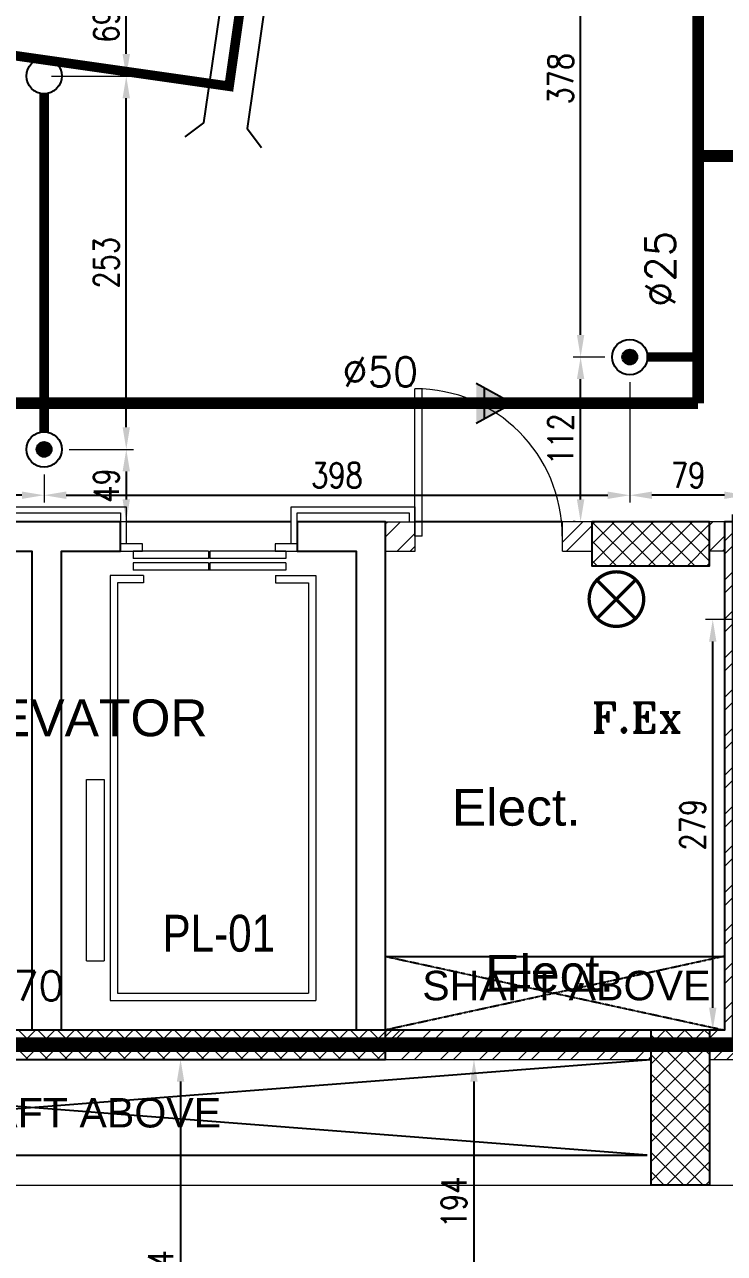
# Model space of a CAD drawing. Header units: inches. Extents: x 1355305 to 1448369, y 326920 to 386626.
# Drawn here: x 1386821 to 1391571, y 348243 to 356583 of the extents above; entities that cross this region are included whole.
import ezdxf
from ezdxf.enums import TextEntityAlignment as Align

# ---------------------------------------------------------------- set-up
doc = ezdxf.new("R2010")
doc.units = ezdxf.units.IN
doc.header["$MEASUREMENT"] = 0
doc.linetypes.add('DASHED2', pattern=[9.525, 6.35, -3.175])
doc.linetypes.add('HIDDEN', pattern=[9.525, 6.35, -3.175])
for name, color, linetype, lineweight in [('A-BLOCK', 43, 'Continuous', 13), ('A-DOOR', 10, 'Continuous', 15), ('A-ELEVATOR', 54, 'Continuous', 5), ('A-HATCH CONCRETE', 254, 'Continuous', 5), ('A-LEASING LINE', 7, 'DASHED2', 9), ('A-WALL CLADDING', 44, 'Continuous', 5), ('escape route', 8, 'HIDDEN', 15), ('wall hatch', 252, 'Continuous', 0)]:
    doc.layers.add(name, color=color, linetype=linetype, lineweight=lineweight)
for name, color, linetype in [('A-TEXT', 3, 'Continuous'), ('DIM2', 222, 'Continuous'), ('DR ARROW', 6, 'Continuous'), ('DR-TEXT', 181, 'Continuous'), ('FFNEW', 252, 'Continuous'), ('FIRE MAIN PIPE', 7, 'Continuous'), ('FP-PIPE', 4, 'Continuous'), ('P-FIRE-SPR', 6, 'Continuous'), ('P-FIRE-TXT', 181, 'Continuous'), ('S-COL', 210, 'Continuous'), ('SHAFT', 7, 'Continuous'), ('SLEEVE', 2, 'Continuous'), ('SPR..', 3, 'Continuous'), ('TAXT', 3, 'Continuous'), ('TEXT', 181, 'Continuous')]:
    doc.layers.add(name, color=color, linetype=linetype)
doc.styles.add('ARIAL', font='ARIALN.TTF')
doc.styles.add('MECH', font='romans.shx')
doc.styles.add('ROMANS', font='romans__.ttf', dxfattribs={"width": 0.8})
doc.styles.add('ROMANT', font='ROMANT.shx')
doc.styles.add('style1', font='arial.ttf')
doc.dimstyles.new('GRAND CINEMA', dxfattribs={"dimtxt": 180, "dimasz": 150, "dimexe": 0.18, "dimexo": 0.06, "dimgap": 100, "dimtad": 1, "dimdec": 0, "dimlfac": 0.1, "dimzin": 1, "dimdsep": 46, "dimtxsty": 'MECH', "dimcen": 0.09, "dimdle": 0.2, "dimclrd": 222, "dimclre": 222, "dimclrt": 3, "dimadec": 0, "dimazin": 0, "dimtfac": 1, "dimtdec": 0, "dimtix": 1, "dimtmove": 2, "dimatfit": 3, "dimfxl": 1, "dimtolj": 1, "dimtzin": 0, "dimlwd": -1, "dimarcsym": 0})

# ---------------------------------------------------------------- blocks, each defined once
blk = doc.blocks.new('SEDRGFE')
at = {"layer": 'A-HATCH CONCRETE'}
h = blk.add_hatch(dxfattribs=at)
h.set_pattern_fill('ANSI37', color=250, scale=750)
h.set_pattern_definition([(45, (1341716.94, 266100.535), (-66.29126, 66.29126), []), (135, (1341716.94, 266100.535), (-66.29126, -66.29126), [])])
h.paths.add_polyline_path([(1370810.5, 683737.6), (1371210.5, 683737.6), (1371210.5, 684787.6), (1370810.5, 684787.6)])
at = {"layer": 'wall hatch', "ltscale": 500}
h = blk.add_hatch(dxfattribs=at)
h.set_pattern_fill('ANSI32', color=250, scale=500)
h.set_pattern_definition([(45, (1341716.92, 266100.51), (-132.58252, 132.58252), []), (45, (1341805.3, 266100.51), (-132.58252, 132.58252), [])])
h.paths.add_polyline_path([(1370809.8, 684787.6), (1371205.1, 684787.6), (1369009.8, 684787.6), (1369009.8, 684587.6), (1370809.8, 684587.6)])
h.paths.add_polyline_path([(1371310.5, 688237.6), (1371310.5, 684787.6), (1371210.5, 684787.6), (1371210.5, 684587.6), (1371460.5, 684587.6), (1371460.5, 688237.6)])
at = {"color": 250, "linetype": 'Continuous', "ltscale": 100}
blk.add_lwpolyline([(1389809.8, 674587.6), (1389809.8, 680290.5), (1389609.8, 680287.6), (1388060.2, 680287.6), (1388060.2, 686287.6), (1384199.6, 686287.6), (1384199.6, 693088.7), (1385203, 692941.6), (1385236.3, 693138.9), (1385780.3, 696950.3), (1386823.1, 704255.8), (1386865.5, 704552.8), (1351200.3, 709613.1), (1350433.7, 697904.1), (1372210.6, 694796), (1372208.8, 688237.4), (1371310.5, 688237.4), (1371310.5, 688037.6), (1371310.5, 684787.6), (1363260.4, 684787.6), (1363260.4, 684587.6), (1363260.4, 674587.6), (1389809.8, 674587.6)], dxfattribs=at)
at = {"layer": 'A-BLOCK', "color": 250, "ltscale": 100}
for p, q in [((1369009.8, 684787.6), (1371310.5, 684787.6)), ((1369010.5, 684587.6), (1370810.5, 684587.6)), ((1371210.5, 684587.6), (1371460.5, 684587.6))]:
    blk.add_line(p, q, dxfattribs=at)
at = {"layer": 'A-HATCH CONCRETE', "color": 250, "linetype": 'Continuous'}
for p, q in [((1366585.9, 684587.6), (1366385.9, 684787.6)), ((1366433.9, 684587.6), (1366633.9, 684787.6)), ((1366718.5, 684587.6), (1366518.5, 684787.6)), ((1366566.5, 684587.6), (1366766.5, 684787.6)), ((1366851, 684587.6), (1366651, 684787.6)), ((1366699, 684587.6), (1366899, 684787.6)), ((1366983.6, 684587.6), (1366783.6, 684787.6)), ((1366831.6, 684587.6), (1367031.6, 684787.6)), ((1367116.2, 684587.6), (1366916.2, 684787.6)), ((1366964.2, 684587.6), (1367164.2, 684787.6)), ((1367248.8, 684587.6), (1367048.8, 684787.6)), ((1367096.8, 684587.6), (1367296.8, 684787.6)), ((1367381.4, 684587.6), (1367181.4, 684787.6)), ((1367229.4, 684587.6), (1367429.4, 684787.6)), ((1367514, 684587.6), (1367314, 684787.6)), ((1367362, 684587.6), (1367562, 684787.6)), ((1367646.5, 684587.6), (1367446.5, 684787.6)), ((1367494.5, 684587.6), (1367694.5, 684787.6)), ((1367779.1, 684587.6), (1367579.1, 684787.6)), ((1367627.1, 684587.6), (1367827.1, 684787.6)), ((1367911.7, 684587.6), (1367711.7, 684787.6)), ((1367759.7, 684587.6), (1367959.7, 684787.6)), ((1368044.3, 684587.6), (1367844.3, 684787.6)), ((1367892.3, 684587.6), (1368092.3, 684787.6)), ((1368176.9, 684587.6), (1367976.9, 684787.6)), ((1368024.9, 684587.6), (1368224.9, 684787.6)), ((1368309.5, 684587.6), (1368109.5, 684787.6)), ((1368157.4, 684587.6), (1368357.4, 684787.6)), ((1368442, 684587.6), (1368242, 684787.6)), ((1368290, 684587.6), (1368490, 684787.6)), ((1368574.6, 684587.6), (1368374.6, 684787.6)), ((1368422.6, 684587.6), (1368622.6, 684787.6)), ((1368707.2, 684587.6), (1368507.2, 684787.6)), ((1368555.2, 684587.6), (1368755.2, 684787.6)), ((1368839.8, 684587.6), (1368639.8, 684787.6)), ((1368687.8, 684587.6), (1368887.8, 684787.6)), ((1368972.4, 684587.6), (1368772.4, 684787.6)), ((1368820.4, 684587.6), (1369010.5, 684777.7)), ((1369010.5, 684682), (1368904.9, 684787.6)), ((1368952.9, 684587.6), (1369010.5, 684645.1))]:
    blk.add_line(p, q, dxfattribs=at)
at = {"layer": 'escape route', "color": 250, "ltscale": 0.5}
blk.add_line((1363524.6, 683734), (1381474.6, 683734), dxfattribs=at)
at = {"layer": 'S-COL', "color": 250}
for points in [[(1363260.4, 684587.6), (1369010.5, 684587.6), (1369010.5, 684787.6)], [(1366610.5, 684787.6), (1366610.5, 684787.6), (1364610.5, 684787.6)], [(1368810.5, 684787.6), (1368810.5, 684787.6), (1366810.5, 684787.6)]]:
    blk.add_lwpolyline(points, dxfattribs=at)
blk.add_lwpolyline([(1370810.5, 683737.6), (1371210.5, 683737.6), (1371210.5, 684787.6), (1370810.5, 684787.6)], close=True, dxfattribs=at)
at = {"layer": 'SHAFT', "color": 250, "ltscale": 0.5}
for p, q in [((1363260.4, 684003.4), (1370810.5, 684587.6)), ((1370785.5, 683937.6), (1363260.4, 684521.6)), ((1363260.4, 683937.6), (1370785.5, 683937.6))]:
    blk.add_line(p, q, dxfattribs=at)
at = {"layer": 'TAXT', "color": 250, "ltscale": 100, "style": 'style1'}
blk.add_text('SHAFT ABOVE', height=200, dxfattribs=at).set_placement((1365939.3, 684126.2))
blk.add_text('SHAFT ABOVE', height=200, dxfattribs=at).set_placement((1365939.3, 684126.2))
blk = doc.blocks.new('SWGDCSTHYTD')
at = {"layer": 'A-HATCH CONCRETE'}
h = blk.add_hatch(dxfattribs=at)
h.set_pattern_fill('ANSI37', color=254, scale=750)
h.set_pattern_definition([(45, (1361977.67, -12529.21), (-66.29126, 66.29126), []), (135, (1361977.67, -12529.21), (-66.29126, -66.29126), [])])
h.paths.add_polyline_path([(1390670.6, 409607.8), (1390670.6, 409307.8), (1391470.6, 409307.8), (1391470.6, 409607.8)])
at = {"color": 254, "linetype": 'Continuous', "ltscale": 100}
blk.add_lwpolyline([(1410070.6, 395957.8), (1410070.6, 401660.7), (1409870.6, 401657.8), (1408321, 401657.8), (1408321, 407657.8), (1404460.3, 407657.8), (1404460.3, 414459), (1405463.7, 414311.9), (1405497, 414509.2), (1406041, 418320.5), (1407083.9, 425626.1), (1407126.2, 425923.1), (1371461, 430983.4), (1370694.5, 419274.3), (1392471.3, 416166.3), (1392469.5, 409607.7), (1391571.2, 409607.7), (1391571.2, 409407.8), (1391571.2, 406157.8), (1383521.2, 406157.8), (1383521.2, 405957.8), (1383521.2, 395957.8), (1410070.6, 395957.8)], dxfattribs=at)
at = {"layer": 'A-BLOCK', "color": 254, "ltscale": 100}
for p, q in [((1389271.2, 409607.8), (1389470.6, 409607.8)), ((1389470.6, 409607.8), (1389470.6, 409407.8)), ((1391721.2, 409607.8), (1390470.6, 409607.8)), ((1390470.6, 409607.8), (1390470.6, 409407.8)), ((1389271.2, 409407.8), (1389471.3, 409407.8)), ((1389271.2, 409407.8), (1389470.6, 409407.8)), ((1390471.3, 409407.8), (1390670.6, 409407.8)), ((1391571.2, 409407.8), (1391469.9, 409407.8)), ((1389270.6, 406157.8), (1391571.2, 406157.8))]:
    blk.add_line(p, q, dxfattribs=at)
at = {"layer": 'A-DOOR', "color": 254}
for p, q in [((1389470.6, 409510.2), (1389470.6, 410510.2)), ((1389470.6, 409510.2), (1389470.6, 410510.2)), ((1389520.6, 409510.2), (1389520.6, 410510.2)), ((1389520.6, 409510.2), (1389520.6, 410510.2)), ((1389520.6, 409510.2), (1389470.6, 409510.2))]:
    blk.add_line(p, q, dxfattribs=at)
blk.add_arc((1389470.6, 409510.2), 1000, 0, 90, dxfattribs=at)
at = {"layer": 'A-ELEVATOR', "color": 254}
for p, q in [((1388069.5, 409407.8), (1387558.5, 409407.8)), ((1387558.5, 409407.8), (1387558.5, 409357.8)), ((1388069.5, 409407.8), (1387558.5, 409407.8)), ((1387558.5, 409407.8), (1387558.5, 409357.8)), ((1388069.5, 409407.8), (1387558.5, 409407.8)), ((1387558.5, 409407.8), (1387558.5, 409357.8)), ((1388069.5, 409407.8), (1387558.5, 409407.8)), ((1387558.5, 409407.8), (1387558.5, 409357.8)), ((1388069.5, 409407.8), (1388069.5, 409357.8)), ((1388069.5, 409407.8), (1388069.5, 409357.8)), ((1388069.5, 409407.8), (1388069.5, 409357.8)), ((1388069.5, 409407.8), (1388069.5, 409357.8)), ((1388079.6, 409407.8), (1388079.6, 409357.8)), ((1388595.3, 409407.8), (1388079.6, 409407.8)), ((1388079.6, 409407.8), (1388079.6, 409357.8)), ((1388595.3, 409407.8), (1388079.6, 409407.8)), ((1388079.6, 409407.8), (1388079.6, 409357.8)), ((1388595.3, 409407.8), (1388079.6, 409407.8)), ((1388079.6, 409407.8), (1388079.6, 409357.8)), ((1388595.3, 409407.8), (1388079.6, 409407.8)), ((1388595.3, 409407.8), (1388595.3, 409357.8)), ((1388595.3, 409407.8), (1388595.3, 409357.8)), ((1388595.3, 409407.8), (1388595.3, 409357.8)), ((1388595.3, 409407.8), (1388595.3, 409357.8)), ((1388069.5, 409357.8), (1387558.5, 409357.8)), ((1388069.5, 409357.8), (1387558.5, 409357.8)), ((1388069.5, 409357.8), (1387558.5, 409357.8)), ((1388069.5, 409357.8), (1387558.5, 409357.8)), ((1387558.5, 409327.8), (1387558.5, 409277.7)), ((1388069.5, 409327.8), (1387558.5, 409327.8)), ((1387558.5, 409327.8), (1387558.5, 409277.7)), ((1388069.5, 409327.8), (1387558.5, 409327.8)), ((1388069.5, 409327.8), (1387558.5, 409327.8)), ((1387558.5, 409327.8), (1387558.5, 409277.7)), ((1388069.5, 409327.8), (1387558.5, 409327.8)), ((1387558.5, 409327.8), (1387558.5, 409277.7)), ((1388069.5, 409327.8), (1388069.5, 409277.7)), ((1388069.5, 409327.8), (1388069.5, 409277.7)), ((1388069.5, 409327.8), (1388069.5, 409277.7)), ((1388069.5, 409327.8), (1388069.5, 409277.7)), ((1388595.3, 409357.8), (1388079.6, 409357.8)), ((1388595.3, 409357.8), (1388079.6, 409357.8)), ((1388595.3, 409357.8), (1388079.6, 409357.8)), ((1388595.3, 409357.8), (1388079.6, 409357.8)), ((1388079.6, 409327.8), (1388079.6, 409277.7)), ((1388595.3, 409327.8), (1388079.6, 409327.8)), ((1388595.3, 409327.8), (1388079.6, 409327.8)), ((1388079.6, 409327.8), (1388079.6, 409277.7)), ((1388595.3, 409327.8), (1388079.6, 409327.8)), ((1388595.3, 409327.8), (1388079.6, 409327.8)), ((1388079.6, 409327.8), (1388079.6, 409277.7)), ((1388595.3, 409327.8), (1388079.6, 409327.8)), ((1388595.3, 409327.8), (1388079.6, 409327.8)), ((1388079.6, 409327.8), (1388079.6, 409277.7)), ((1388595.3, 409327.8), (1388079.6, 409327.8)), ((1388595.3, 409327.8), (1388079.6, 409327.8)), ((1388595.3, 409327.8), (1388595.3, 409277.7)), ((1388595.3, 409327.8), (1388595.3, 409277.7)), ((1388595.3, 409327.8), (1388595.3, 409277.7)), ((1388595.3, 409327.8), (1388595.3, 409277.7)), ((1387401.6, 409242.7), (1387401.6, 406358)), ((1387628.5, 409242.7), (1387401.6, 409242.7)), ((1387401.6, 409242.7), (1387401.6, 406358)), ((1387628.5, 409242.7), (1387401.6, 409242.7)), ((1387401.6, 409242.7), (1387401.6, 406358)), ((1387628.5, 409242.7), (1387401.6, 409242.7)), ((1387401.6, 409242.7), (1387401.6, 406358)), ((1387628.5, 409242.7), (1387401.6, 409242.7)), ((1388069.5, 409277.7), (1387558.5, 409277.7)), ((1388069.5, 409277.7), (1387558.5, 409277.7)), ((1388069.5, 409277.7), (1387558.5, 409277.7)), ((1388069.5, 409277.7), (1387558.5, 409277.7)), ((1387628.5, 409242.7), (1387628.5, 409192.7)), ((1387628.5, 409242.7), (1387628.5, 409192.7)), ((1387628.5, 409242.7), (1387628.5, 409192.7)), ((1387628.5, 409242.7), (1387628.5, 409192.7)), ((1388079.6, 409277.7), (1388069.5, 409277.7)), ((1388079.6, 409277.7), (1388069.5, 409277.7)), ((1388079.6, 409277.7), (1388069.5, 409277.7)), ((1388079.6, 409277.7), (1388069.5, 409277.7)), ((1388595.3, 409277.7), (1388079.6, 409277.7)), ((1388595.3, 409277.7), (1388079.6, 409277.7)), ((1388595.3, 409277.7), (1388079.6, 409277.7)), ((1388595.3, 409277.7), (1388079.6, 409277.7)), ((1388525.3, 409242.7), (1388525.3, 409192.7)), ((1388525.3, 409242.7), (1388798.5, 409242.7)), ((1388525.3, 409242.7), (1388525.3, 409192.7)), ((1388525.3, 409242.7), (1388798.5, 409242.7)), ((1388525.3, 409242.7), (1388525.3, 409192.7)), ((1388525.3, 409242.7), (1388798.5, 409242.7)), ((1388525.3, 409242.7), (1388525.3, 409192.7)), ((1388525.3, 409242.7), (1388798.5, 409242.7)), ((1388798.5, 409242.7), (1388798.5, 406358)), ((1388798.5, 409242.7), (1388798.5, 406358)), ((1388798.5, 409242.7), (1388798.5, 406358)), ((1388798.5, 409242.7), (1388798.5, 406358)), ((1387451.7, 409192.7), (1387451.7, 406408.1)), ((1387628.5, 409192.7), (1387451.7, 409192.7)), ((1387451.7, 409192.7), (1387451.7, 406408.1)), ((1387628.5, 409192.7), (1387451.7, 409192.7)), ((1387451.7, 409192.7), (1387451.7, 406408.1)), ((1387628.5, 409192.7), (1387451.7, 409192.7)), ((1387451.7, 409192.7), (1387451.7, 406408.1)), ((1387628.5, 409192.7), (1387451.7, 409192.7)), ((1388525.3, 409192.7), (1388748.4, 409192.7)), ((1388525.3, 409192.7), (1388748.4, 409192.7)), ((1388525.3, 409192.7), (1388748.4, 409192.7)), ((1388525.3, 409192.7), (1388748.4, 409192.7)), ((1388748.4, 409192.7), (1388748.4, 406408.1)), ((1388748.4, 409192.7), (1388748.4, 406408.1)), ((1388748.4, 409192.7), (1388748.4, 406408.1)), ((1388748.4, 409192.7), (1388748.4, 406408.1)), ((1387241.5, 406627.8), (1387241.5, 407857.6)), ((1387241.5, 407857.6), (1387361.6, 407857.6)), ((1387241.5, 406627.8), (1387241.5, 407857.6)), ((1387241.5, 407857.6), (1387361.6, 407857.6)), ((1387241.5, 406627.8), (1387241.5, 407857.6)), ((1387241.5, 407857.6), (1387361.6, 407857.6)), ((1387241.5, 406627.8), (1387241.5, 407857.6)), ((1387241.5, 407857.6), (1387361.6, 407857.6)), ((1387361.6, 407857.6), (1387361.6, 406627.8)), ((1387361.6, 407857.6), (1387361.6, 406627.8)), ((1387361.6, 407857.6), (1387361.6, 406627.8)), ((1387361.6, 407857.6), (1387361.6, 406627.8)), ((1387241.5, 406627.8), (1387361.6, 406627.8)), ((1387241.5, 406627.8), (1387361.6, 406627.8)), ((1387241.5, 406627.8), (1387361.6, 406627.8)), ((1387241.5, 406627.8), (1387361.6, 406627.8)), ((1387451.7, 406408.1), (1388748.4, 406408.1)), ((1387451.7, 406408.1), (1388748.4, 406408.1)), ((1387451.7, 406408.1), (1388748.4, 406408.1)), ((1387451.7, 406408.1), (1388748.4, 406408.1)), ((1387401.6, 406358), (1388798.5, 406358)), ((1387401.6, 406358), (1388798.5, 406358)), ((1387401.6, 406358), (1388798.5, 406358)), ((1387401.6, 406358), (1388798.5, 406358))]:
    blk.add_line(p, q, dxfattribs=at)
for points in [[(1387476, 409407.8), (1387621.2, 409407.8), (1387621.2, 409457.8), (1387471.2, 409457.8), (1387471.2, 409407.8)], [(1388526, 409407.8), (1388671.2, 409407.8), (1388671.2, 409457.8), (1388521.2, 409457.8), (1388521.2, 409407.8)]]:
    blk.add_lwpolyline(points, close=True, dxfattribs=at)
at = {"layer": 'A-WALL CLADDING', "color": 254}
for points in [[(1386431.2, 409457.9), (1386431.2, 409707.8), (1387471.2, 409707.8), (1387511.2, 409707.8), (1387511.2, 409457.9)], [(1386471.2, 409457.9), (1386471.2, 409667.8), (1387471.2, 409667.8), (1387471.2, 409457.9)], [(1388631.2, 409457.9), (1388631.2, 409707.8), (1389430.6, 409707.8), (1389470.6, 409707.8), (1389470.6, 409607.8)], [(1388671.2, 409457.9), (1388671.2, 409667.8), (1389430.6, 409667.8), (1389430.6, 409607.8)]]:
    blk.add_lwpolyline(points, dxfattribs=at)
at = {"layer": 'S-COL', "color": 254, "linetype": 'ByBlock'}
for p, q in [((1388631.2, 409607.8), (1387511.2, 409607.8)), ((1390470.6, 409607.8), (1389470.6, 409607.8))]:
    blk.add_line(p, q, dxfattribs=at)
for points in [[(1389271.2, 406157.8), (1389271.2, 409407.8), (1389271.2, 409607.8), (1388671.2, 409607.8), (1388671.2, 409457.8), (1388671.2, 409457.8), (1388671.2, 409407.8), (1389071.2, 409407.8), (1389071.2, 406157.8), (1387071.2, 406157.8), (1387071.2, 409407.8), (1387471.2, 409407.8), (1387471.2, 409607.8), (1386471.2, 409607.8)], [(1386471.2, 409407.8), (1386871.2, 409407.8), (1386871.2, 406157.8), (1384871.2, 406157.8)]]:
    blk.add_lwpolyline(points, dxfattribs=at)
blk.add_lwpolyline([(1390670.6, 409607.8), (1390670.6, 409307.8), (1391470.6, 409307.8), (1391470.6, 409607.8)], close=True, dxfattribs=at)
at = {"layer": 'S-COL', "color": 254}
blk.add_lwpolyline([(1391471.2, 406157.8), (1391071.2, 406157.8)], dxfattribs=at)
at = {"layer": 'SHAFT', "color": 254, "linetype": 'HIDDEN', "ltscale": 0.5}
for p, q in [((1391571.2, 406657.8), (1389270.6, 406157.8)), ((1389270.6, 406657.8), (1391571.2, 406157.8)), ((1389270.6, 406657.8), (1391571.2, 406657.8))]:
    blk.add_line(p, q, dxfattribs=at)
at = {"layer": 'wall hatch', "color": 254, "linetype": 'Continuous', "ltscale": 500}
for p, q in [((1389270.6, 409594.4), (1389283.9, 409607.8)), ((1389270.6, 409506), (1389372.3, 409607.8)), ((1390471.3, 409469.3), (1390609.8, 409607.8)), ((1390498.2, 409407.8), (1390670.6, 409580.2)), ((1391470.6, 409584.7), (1391493.6, 409607.8)), ((1389349.1, 409407.8), (1389471.3, 409530)), ((1391470.6, 409407.9), (1391571.2, 409508.6)), ((1389437.5, 409407.8), (1389471.3, 409441.6)), ((1391558.8, 409407.8), (1391571.2, 409420.2)), ((1389270.6, 406147.3), (1389281.1, 406157.8)), ((1389270.6, 406058.9), (1389369.5, 406157.8))]:
    blk.add_line(p, q, dxfattribs=at)
at = {"layer": 'A-TEXT', "color": 254, "style": 'ARIAL'}
blk.add_text('PL-01', height=250, rotation=0.00424, dxfattribs=at).set_placement((1387757.4, 406689.7))
blk.add_text('PL-01', height=250, rotation=0.00424, dxfattribs=at).set_placement((1387757.4, 406689.7))
at = {"layer": 'TAXT', "color": 254, "ltscale": 100, "style": 'style1'}
blk.add_text('SHAFT ABOVE', height=200, dxfattribs=at).set_placement((1389520.3, 406359.6))
at = {"layer": 'TEXT', "color": 254, "ltscale": 0.5, "style": 'style1'}
for s, p in [('ELEVATOR', (1386200.4, 408151.7)), ('Elect.', (1389721.2, 407544.6))]:
    blk.add_text(s, height=250, dxfattribs=at).set_placement(p)
blk = doc.blocks.new('*D1082')
at = {"layer": 'Defpoints', "color": 0, "transparency": 16777216}
for p in [(16484.5, -24364.4), (15657.8, -26304.3), (16613.3, -26304.3)]:
    blk.add_point(p, dxfattribs=at)
at = {"layer": 'DIM2', "color": 222, "lineweight": -2, "transparency": 16777216}
for p, q in [((16534.5, -24364.4), (16663.3, -24364.4)), ((15707.8, -26304.3), (16663.3, -26304.3))]:
    blk.add_line(p, q, dxfattribs=at)
at = {"layer": 'DIM2', "color": 222, "transparency": 16777216}
blk.add_line((16613.3, -24514.4), (16613.3, -26154.3), dxfattribs=at)
for points in [[(16588.3, -24514.4), (16638.3, -24514.4), (16613.3, -24364.4)], [(16588.3, -26154.3), (16638.3, -26154.3), (16613.3, -26304.3)]]:
    blk.add_solid(points, dxfattribs=at)
at = {"layer": 'DIM2', "color": 3, "transparency": 16777216, "insert": (16477.5, -25334.4), "char_height": 170, "attachment_point": 5, "rotation": 90, "style": 'ROMANS'}
blk.add_mtext('\\A1;194', dxfattribs=at)
blk = doc.blocks.new('*D1097')
at = {"layer": 'Defpoints', "color": 0, "transparency": 16777216}
for p in [(14662.8, -24364.4), (14621.8, -27301.3), (14686.1, -27301.3)]:
    blk.add_point(p, dxfattribs=at)
at = {"layer": 'DIM2', "color": 222, "lineweight": -2, "transparency": 16777216}
for p, q in [((14612.8, -24364.4), (14571.8, -24364.4)), ((14636.1, -27301.3), (14571.8, -27301.3))]:
    blk.add_line(p, q, dxfattribs=at)
at = {"layer": 'DIM2', "color": 222, "transparency": 16777216}
blk.add_line((14621.8, -24514.4), (14621.8, -27151.3), dxfattribs=at)
for points in [[(14596.8, -24514.4), (14646.8, -24514.4), (14621.8, -24364.4)], [(14596.8, -27151.3), (14646.8, -27151.3), (14621.8, -27301.3)]]:
    blk.add_solid(points, dxfattribs=at)
at = {"layer": 'DIM2', "color": 3, "transparency": 16777216, "insert": (14486, -25832.9), "char_height": 170, "attachment_point": 5, "rotation": 90, "style": 'ROMANS'}
blk.add_mtext('\\A1;294', dxfattribs=at)
blk = doc.blocks.new('*D1222')
at = {"layer": 'Defpoints', "color": 0, "transparency": 16777216}
for p in [(17670.8, -19717.9), (17670.8, -20535.7), (18463.3, -20714.3)]:
    blk.add_point(p, dxfattribs=at)
at = {"layer": 'DIM2', "color": 252, "lineweight": -2, "transparency": 16777216}
for p, q in [((17670.8, -19767.9), (17670.8, -20585.7)), ((18463.3, -20664.3), (18463.3, -20485.7))]:
    blk.add_line(p, q, dxfattribs=at)
at = {"layer": 'DIM2', "color": 252, "transparency": 16777216}
blk.add_line((18313.3, -20535.7), (17820.8, -20535.7), dxfattribs=at)
for points in [[(17820.8, -20510.7), (17820.8, -20560.7), (17670.8, -20535.7)], [(18313.3, -20510.7), (18313.3, -20560.7), (18463.3, -20535.7)]]:
    blk.add_solid(points, dxfattribs=at)
at = {"layer": 'DIM2', "color": 252, "transparency": 16777216, "insert": (18067.1, -20399.9), "char_height": 170, "attachment_point": 5, "style": 'ROMANS'}
blk.add_mtext('\\A1;79', dxfattribs=at)
blk = doc.blocks.new('*D1275')
at = {"layer": 'Defpoints', "color": 0, "transparency": 16777216}
for p in [(17337.1, -19597.9), (17550.8, -19597.9), (17350.9, -20714.3)]:
    blk.add_point(p, dxfattribs=at)
at = {"layer": 'DIM2', "color": 252, "lineweight": -2, "transparency": 16777216}
for p, q in [((17500.8, -19597.9), (17287.1, -19597.9)), ((17300.9, -20714.3), (17287.1, -20714.3))]:
    blk.add_line(p, q, dxfattribs=at)
at = {"layer": 'DIM2', "color": 252, "transparency": 16777216}
blk.add_line((17337.1, -20564.3), (17337.1, -19747.9), dxfattribs=at)
for points in [[(17312.1, -19747.9), (17362.1, -19747.9), (17337.1, -19597.9)], [(17312.1, -20564.3), (17362.1, -20564.3), (17337.1, -20714.3)]]:
    blk.add_solid(points, dxfattribs=at)
at = {"layer": 'DIM2', "color": 252, "transparency": 16777216, "insert": (17201.3, -20156.1), "char_height": 170, "attachment_point": 5, "rotation": 90, "style": 'ROMANS'}
blk.add_mtext('\\A1;112', dxfattribs=at)
blk = doc.blocks.new('*D1276')
at = {"layer": 'Defpoints', "color": 0, "transparency": 16777216}
for p in [(17337.1, -15819.9), (17531, -15819.9), (17337.1, -19597.9)]:
    blk.add_point(p, dxfattribs=at)
at = {"layer": 'DIM2', "color": 252, "lineweight": -2, "transparency": 16777216}
blk.add_line((17481, -15819.9), (17287.1, -15819.9), dxfattribs=at)
at = {"layer": 'DIM2', "color": 252, "transparency": 16777216}
blk.add_line((17337.1, -19447.9), (17337.1, -15969.9), dxfattribs=at)
for points in [[(17312.1, -15969.9), (17362.1, -15969.9), (17337.1, -15819.9)], [(17312.1, -19447.9), (17362.1, -19447.9), (17337.1, -19597.9)]]:
    blk.add_solid(points, dxfattribs=at)
at = {"layer": 'DIM2', "color": 252, "transparency": 16777216, "insert": (17201.3, -17708.9), "char_height": 170, "attachment_point": 5, "rotation": 90, "style": 'ROMANS'}
blk.add_mtext('\\A1;378', dxfattribs=at)
blk = doc.blocks.new('*D1279')
at = {"layer": 'Defpoints', "color": 0, "transparency": 16777216}
for p in [(18113.6, -25217.8), (18418.4, -25217.8), (17993.4, -27304.4)]:
    blk.add_point(p, dxfattribs=at)
at = {"layer": 'DIM2', "color": 222, "lineweight": -2, "transparency": 16777216}
for p, q in [((18163.6, -25217.8), (18468.4, -25217.8)), ((18043.4, -27304.4), (18468.4, -27304.4))]:
    blk.add_line(p, q, dxfattribs=at)
at = {"layer": 'DIM2', "color": 222, "transparency": 16777216}
blk.add_line((18418.4, -27154.4), (18418.4, -25367.8), dxfattribs=at)
for points in [[(18393.4, -25367.8), (18443.4, -25367.8), (18418.4, -25217.8)], [(18393.4, -27154.4), (18443.4, -27154.4), (18418.4, -27304.4)]]:
    blk.add_solid(points, dxfattribs=at)
at = {"layer": 'DIM2', "color": 3, "transparency": 16777216, "insert": (18282.6, -26261.1), "char_height": 170, "attachment_point": 5, "rotation": 90, "style": 'ROMANS'}
blk.add_mtext('\\A1;209', dxfattribs=at)
blk = doc.blocks.new('*D1281')
at = {"layer": 'Defpoints', "color": 0, "transparency": 16777216}
for p in [(18233.9, -21379.1), (18682.8, -21379.1), (18313.4, -24164.4)]:
    blk.add_point(p, dxfattribs=at)
at = {"layer": 'DIM2', "color": 222, "lineweight": -2, "transparency": 16777216}
for p, q in [((18632.8, -21379.1), (18183.9, -21379.1)), ((18263.4, -24164.4), (18183.9, -24164.4))]:
    blk.add_line(p, q, dxfattribs=at)
at = {"layer": 'DIM2', "color": 222, "transparency": 16777216}
blk.add_line((18233.9, -24014.4), (18233.9, -21529.1), dxfattribs=at)
for points in [[(18208.9, -21529.1), (18258.9, -21529.1), (18233.9, -21379.1)], [(18208.9, -24014.4), (18258.9, -24014.4), (18233.9, -24164.4)]]:
    blk.add_solid(points, dxfattribs=at)
at = {"layer": 'DIM2', "color": 3, "transparency": 16777216, "insert": (18098.1, -22771.8), "char_height": 170, "attachment_point": 5, "rotation": 90, "style": 'ROMANS'}
blk.add_mtext('\\A1;279', dxfattribs=at)
blk = doc.blocks.new('*D1300')
at = {"layer": 'Defpoints', "color": 0, "transparency": 16777216}
for p in [(17670.8, -20141.5), (13695.6, -20344.6), (17670.8, -20535.7)]:
    blk.add_point(p, dxfattribs=at)
at = {"layer": 'DIM2', "color": 252, "lineweight": -2, "transparency": 16777216}
for p, q in [((17670.8, -20191.5), (17670.8, -20585.7)), ((13695.6, -20394.6), (13695.6, -20585.7))]:
    blk.add_line(p, q, dxfattribs=at)
at = {"layer": 'DIM2', "color": 252, "transparency": 16777216}
blk.add_line((13845.6, -20535.7), (17520.8, -20535.7), dxfattribs=at)
for points in [[(13845.6, -20510.7), (13845.6, -20560.7), (13695.6, -20535.7)], [(17520.8, -20510.7), (17520.8, -20560.7), (17670.8, -20535.7)]]:
    blk.add_solid(points, dxfattribs=at)
at = {"layer": 'DIM2', "color": 252, "transparency": 16777216, "insert": (15683.2, -20399.9), "char_height": 170, "attachment_point": 5, "style": 'ROMANS'}
blk.add_mtext('\\A1;398', dxfattribs=at)
blk = doc.blocks.new('*D1301')
at = {"layer": 'Defpoints', "color": 0, "transparency": 16777216}
for p in [(11563.1, -20348.1), (13695.6, -20344.6), (11563.1, -20535.7)]:
    blk.add_point(p, dxfattribs=at)
at = {"layer": 'DIM2', "color": 252, "lineweight": -2, "transparency": 16777216}
for p, q in [((11563.1, -20398.1), (11563.1, -20585.7)), ((13695.6, -20394.6), (13695.6, -20585.7))]:
    blk.add_line(p, q, dxfattribs=at)
at = {"layer": 'DIM2', "color": 252, "transparency": 16777216}
blk.add_line((13545.6, -20535.7), (11713.1, -20535.7), dxfattribs=at)
for points in [[(11713.1, -20510.7), (11713.1, -20560.7), (11563.1, -20535.7)], [(13545.6, -20510.7), (13545.6, -20560.7), (13695.6, -20535.7)]]:
    blk.add_solid(points, dxfattribs=at)
at = {"layer": 'DIM2', "color": 252, "transparency": 16777216, "insert": (12629.4, -20399.9), "char_height": 170, "attachment_point": 5, "style": 'ROMANS'}
blk.add_mtext('\\A1;213', dxfattribs=at)
blk = doc.blocks.new('*D1303')
at = {"layer": 'Defpoints', "color": 0, "transparency": 16777216}
for p in [(13815.6, -20224.6), (13815.6, -20714.4), (14253.4, -20714.4)]:
    blk.add_point(p, dxfattribs=at)
at = {"layer": 'DIM2', "color": 252, "lineweight": -2, "transparency": 16777216}
for p, q in [((13865.6, -20224.6), (14303.4, -20224.6)), ((13865.6, -20714.4), (14303.4, -20714.4))]:
    blk.add_line(p, q, dxfattribs=at)
at = {"layer": 'DIM2', "color": 252, "transparency": 16777216}
blk.add_line((14253.4, -20374.6), (14253.4, -20564.4), dxfattribs=at)
for points in [[(14228.4, -20374.6), (14278.4, -20374.6), (14253.4, -20224.6)], [(14228.4, -20564.4), (14278.4, -20564.4), (14253.4, -20714.4)]]:
    blk.add_solid(points, dxfattribs=at)
at = {"layer": 'DIM2', "color": 252, "transparency": 16777216, "insert": (14117.6, -20469.5), "char_height": 170, "attachment_point": 5, "rotation": 90, "style": 'ROMANS'}
blk.add_mtext('\\A1;49', dxfattribs=at)
blk = doc.blocks.new('*D1304')
at = {"layer": 'Defpoints', "color": 0, "transparency": 16777216}
for p in [(13815.6, -17691.3), (14253.4, -17691.3), (13815.7, -20224.6)]:
    blk.add_point(p, dxfattribs=at)
at = {"layer": 'DIM2', "color": 252, "lineweight": -2, "transparency": 16777216}
for p, q in [((13865.6, -17691.3), (14303.4, -17691.3)), ((13865.7, -20224.6), (14303.4, -20224.6))]:
    blk.add_line(p, q, dxfattribs=at)
at = {"layer": 'DIM2', "color": 252, "transparency": 16777216}
blk.add_line((14253.4, -20074.6), (14253.4, -17841.3), dxfattribs=at)
for points in [[(14228.4, -17841.3), (14278.4, -17841.3), (14253.4, -17691.3)], [(14228.4, -20074.6), (14278.4, -20074.6), (14253.4, -20224.6)]]:
    blk.add_solid(points, dxfattribs=at)
at = {"layer": 'DIM2', "color": 252, "transparency": 16777216, "insert": (14117.6, -18957.9), "char_height": 170, "attachment_point": 5, "rotation": 90, "style": 'ROMANS'}
blk.add_mtext('\\A1;253', dxfattribs=at)
blk = doc.blocks.new('*D1305')
at = {"layer": 'Defpoints', "color": 0, "transparency": 16777216}
for p in [(13690.9, -17004.4), (14253.4, -17004.4), (13695.6, -17691.3)]:
    blk.add_point(p, dxfattribs=at)
at = {"layer": 'DIM2', "color": 252, "lineweight": -2, "transparency": 16777216}
for p, q in [((13740.9, -17004.4), (14303.4, -17004.4)), ((13745.6, -17691.3), (14303.4, -17691.3))]:
    blk.add_line(p, q, dxfattribs=at)
at = {"layer": 'DIM2', "color": 252, "transparency": 16777216}
blk.add_line((14253.4, -17541.3), (14253.4, -17154.4), dxfattribs=at)
for points in [[(14228.4, -17154.4), (14278.4, -17154.4), (14253.4, -17004.4)], [(14228.4, -17541.3), (14278.4, -17541.3), (14253.4, -17691.3)]]:
    blk.add_solid(points, dxfattribs=at)
at = {"layer": 'DIM2', "color": 252, "transparency": 16777216, "insert": (14117.6, -17347.8), "char_height": 170, "attachment_point": 5, "rotation": 90, "style": 'ROMANS'}
blk.add_mtext('\\A1;69', dxfattribs=at)
blk = doc.blocks.new('A$C464F776F')
at = {"layer": 'SLEEVE', "color": 252}
for points in [[(163.7, 1142), (260.3, 1013.2), (128.8, 96.5), (0, 0)], [(685.2, 1071.3), (555.8, 970.8), (424.9, 58.2), (521.5, -70.7)]]:
    blk.add_lwpolyline(points, dxfattribs=at)
blk = doc.blocks.new('A$C6DC347C1')
at = {"layer": 'DR ARROW'}
h = blk.add_hatch(color=252, dxfattribs=at)
h.paths.add_polyline_path([(16875.4, -19911.2), (16628.9, -19775.8), (16628.9, -20046.7)])
h.paths.add_polyline_path([(16628.9, -19874.5), (16489.1, -19874.5), (16489.1, -19947.9), (16628.9, -19947.9)])
at = {"layer": 'SPR..'}
h = blk.add_hatch(color=252, dxfattribs=at)
h.dxf.hatch_style = 1
edge = h.paths.add_edge_path()
edge.add_arc((17670.8, -19597.9), 50.6, 0, 360)
h = blk.add_hatch(color=252, dxfattribs=at)
h.dxf.hatch_style = 1
edge = h.paths.add_edge_path()
edge.add_arc((13695.6, -20224.6), 50.6, 0, 360)
at = {"layer": 'A-LEASING LINE', "color": 6, "const_width": 100}
blk.add_lwpolyline([(-1797, 660.5), (-2564.1, -11048.5), (19312.7, -14170.9), (19312.7, -20715.1), (18412.6, -20714.9), (18412.6, -24265), (10362.6, -24265), (10362.6, -34365), (36712, -34365), (36712, -28765), (34962.4, -28765), (34962.4, -22740), (31101.7, -22740), (31101.7, -15751.8), (32125.3, -15898.6), (33276.1, -7757.8), (33283.8, -7758.8), (33770.9, -4393.3), (-1797, 660.5)], dxfattribs=at)
at = {"layer": 'DR ARROW', "color": 252}
for p, q in [((16628.9, -19775.8), (16875.4, -19911.2)), ((16685.8, -20015.4), (16685.8, -19807)), ((16628.9, -20046.7), (16875.4, -19911.2)), ((16875.4, -19911.2), (16875.4, -19911.2))]:
    blk.add_line(p, q, dxfattribs=at)
at = {"layer": 'FIRE MAIN PIPE', "color": 252, "const_width": 80}
for points in [[(18134.6, -15819.9), (18134.6, -19911.2)], [(18113.3, -18233.9), (19379.1, -18233.9)], [(18134.6, -19911.2), (7940.7, -19911.2)]]:
    blk.add_lwpolyline(points, dxfattribs=at)
at = {"layer": 'FP-PIPE', "color": 252, "const_width": 65}
for points in [[(4934.3, -15754.7), (4853.7, -16318.8), (14951.5, -17760.1), (15032, -17195.9)], [(13695.6, -17811.3), (13695.6, -20104.6)], [(18147.7, -19597.4), (17784.1, -19597.4)]]:
    blk.add_lwpolyline(points, dxfattribs=at)
at = {"layer": 'P-FIRE-SPR', "color": 252, "const_width": 22.5}
blk.add_lwpolyline([(17580.1, -21425.8, 1), (17580.1, -21055.4, 1)], format="xyb", close=True, dxfattribs=at)
for points in [[(17449.6, -21113.5), (17707.2, -21371.2)], [(17450.3, -21369.4), (17707.9, -21111.8)]]:
    blk.add_lwpolyline(points, dxfattribs=at)
at = {"layer": 'SPR..', "color": 252}
for centre, radius in [((13695.6, -17691.3), 120), ((17670.8, -19597.9), 120), ((17670.8, -19597.9), 50.6), ((13695.6, -20224.6), 120), ((13695.6, -20224.6), 50.6)]:
    blk.add_circle(centre, radius, dxfattribs=at)
at = {"layer": 'A-DOOR', "color": 252, "linetype": 'Continuous', "ltscale": 100}
for p in [(12966.8, -17864.2), (14649.8, -18104.4)]:
    blk.add_blockref('A$C464F776F', p, dxfattribs=at)
at = {"layer": 'DR-TEXT', "color": 252, "style": 'ROMANT'}
blk.add_text('F.Ex', height=200.62, dxfattribs=at).set_placement((17411.7, -22144.8))
at = {"layer": 'P-FIRE-TXT', "color": 252, "style": 'MECH'}
for s, rotation, p in [('%%C25', 89.99989, (17878.3, -19000)), ('%%C50', 359.99989, (15977.5, -19698.3))]:
    blk.add_text(s, height=200, rotation=rotation, dxfattribs=at).set_placement(p, align=Align.MIDDLE_CENTER)
at = {"layer": 'SLEEVE', "color": 252, "style": 'MECH'}
blk.add_text('C.O.P..-1.170', height=200, dxfattribs=at).set_placement((11943.7, -23964.8))
at = {"layer": 'TEXT', "color": 252, "ltscale": 0.5, "style": 'style1'}
blk.add_text('Elect.', height=250, dxfattribs=at).set_placement((16689.9, -23904.9))
at = {"layer": 'DIM2', "color": 252}
for base, p1, p2, picture, middle in [((17337.1, -15819.9), (17337.1, -19597.9), (17531, -15819.9), '*D1276', (17201.3, -17708.9)), ((14253.4, -17004.4), (13695.6, -17691.3), (13690.9, -17004.4), '*D1305', (14117.6, -17347.8)), ((14253.4, -17691.3), (13815.7, -20224.6), (13815.6, -17691.3), '*D1304', (14117.6, -18957.9)), ((17337.1, -19597.9), (17350.9, -20714.3), (17550.8, -19597.9), '*D1275', (17201.3, -20156.1)), ((14253.4, -20714.4), (13815.6, -20224.6), (13815.6, -20714.4), '*D1303', (14117.6, -20469.5))]:
    dim = blk.add_linear_dim(base=base, p1=p1, p2=p2, angle=90, dimstyle='GRAND CINEMA', override={"dimtxt": 170, "dimexe": 50, "dimexo": 50, "dimgap": 50, "dimtxsty": 'ROMANS', "dimclrd": 252, "dimclre": 252, "dimclrt": 252, "dimfxl": 6000}, dxfattribs=at)
    dim.commit()
    dim.dimension.update_dxf_attribs({"geometry": picture, "text_midpoint": middle})
for base, p1, p2, picture, middle in [((17670.8, -20535.7), (18463.3, -20714.3), (17670.8, -19717.9), '*D1222', (18067.1, -20399.9)), ((17670.8, -20535.7), (13695.6, -20344.6), (17670.8, -20141.5), '*D1300', (15683.2, -20399.9)), ((11563.1, -20535.7), (13695.6, -20344.6), (11563.1, -20348.1), '*D1301', (12629.4, -20399.9))]:
    dim = blk.add_linear_dim(base=base, p1=p1, p2=p2, dimstyle='GRAND CINEMA', override={"dimtxt": 170, "dimexe": 50, "dimexo": 50, "dimgap": 50, "dimtxsty": 'ROMANS', "dimclrd": 252, "dimclre": 252, "dimclrt": 252, "dimfxl": 6000}, dxfattribs=at)
    dim.commit()
    dim.dimension.update_dxf_attribs({"geometry": picture, "text_midpoint": middle})
at = {"layer": 'DIM2'}
for base, p1, p2, picture, middle in [((18233.9, -21379.1), (18313.4, -24164.4), (18682.8, -21379.1), '*D1281', (18098.1, -22771.8)), ((14621.8, -27301.3), (14662.8, -24364.4), (14686.1, -27301.3), '*D1097', (14486, -25832.9)), ((16613.3, -26304.3), (16484.5, -24364.4), (15657.8, -26304.3), '*D1082', (16477.5, -25334.4)), ((18418.4, -25217.8), (17993.4, -27304.4), (18113.6, -25217.8), '*D1279', (18282.6, -26261.1))]:
    dim = blk.add_linear_dim(base=base, p1=p1, p2=p2, angle=90, dimstyle='GRAND CINEMA', override={"dimtxt": 170, "dimexe": 50, "dimexo": 50, "dimgap": 50, "dimtxsty": 'ROMANS', "dimfxl": 6000}, dxfattribs=at)
    dim.commit()
    dim.dimension.update_dxf_attribs({"geometry": picture, "text_midpoint": middle})

msp = doc.modelspace()

# ---------------------------------------------------------------- block references
at = {"color": 252, "linetype": 'Continuous'}
msp.add_blockref('SWGDCSTHYTD', (0, -56398.4), dxfattribs=at)
at = {"layer": 'A-DOOR', "color": 252, "linetype": 'Continuous', "ltscale": 100}
msp.add_blockref('A$C6DC347C1', (1373258, 373924.5), dxfattribs=at)
at = {"layer": 'FFNEW', "color": 6, "linetype": 'Continuous'}
msp.add_blockref('SEDRGFE', (20260.7, -335028.1), dxfattribs=at)

doc.saveas('drawing.dxf')
